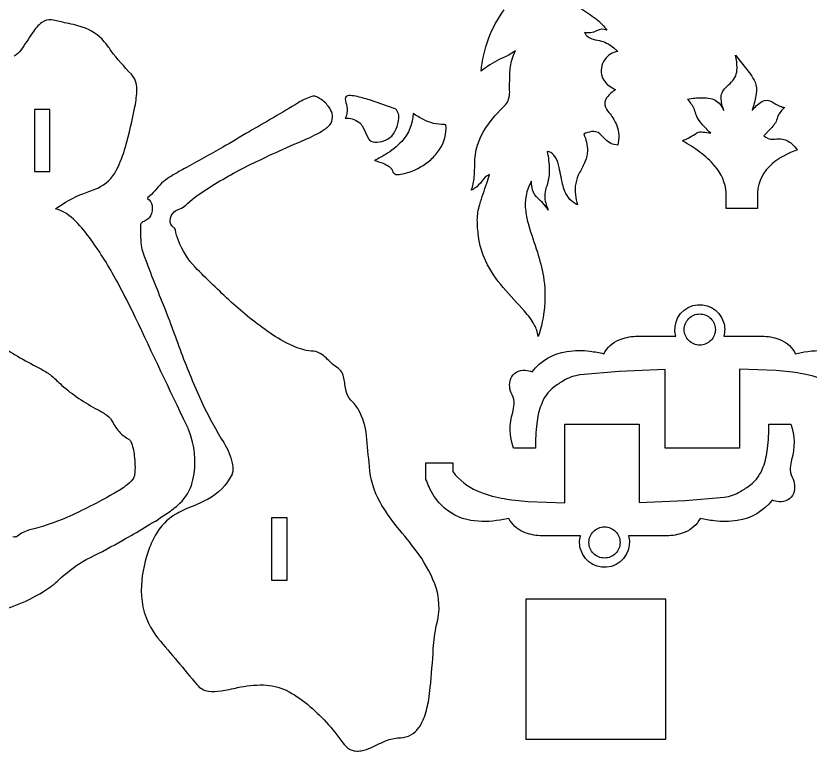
# Model space of a CAD drawing. Extents: x -1625 to 1409, y -1122 to 1412.
# Drawn here: x -449 to 163, y -1084 to -517 of the extents above; entities that cross this region are included whole.
import ezdxf

# ---------------------------------------------------------------- set-up
doc = ezdxf.new("R2010")
doc.units = 0
doc.header["$MEASUREMENT"] = 0
doc.layers.get('0').update_dxf_attribs({"linetype": 'CONTINUOUS'})

msp = doc.modelspace()

# ---------------------------------------------------------------- linework, layer by layer
for points in [[(-13.91, -511.45, -0.015351), (-1.9, -519.66, -0.055443), (4.59, -525.97, -0.026995), (6.24, -528.3, 0.229102), (-1.56, -528.91, -0.208807), (-11.02, -530.07, 0.204628), (-4.24, -535.44, -0.016988), (2.32, -536.77, -0.107431), (11.81, -542.12, -0.022475), (14.73, -544.78, 0.218712), (4.81, -551.06, 0.242792), (2.75, -564.37, 0.171211), (10.1, -572.65, 0.034263), (13.09, -574.19, 0.079498), (6.3, -580.36, 0.288426), (5.41, -587.82, 0.058521), (8.77, -592.96, -0.0702), (13.92, -601.77, -0.147236), (14.77, -617.06, -0.181166), (5.07, -612.53, 0.021509), (1.03, -608.27, 0.230598), (-5.5, -606.56, 0.065123), (-11.43, -608.47, -0.102302), (-8.63, -621.43, -0.091665), (-10.33, -629.49, -0.024357), (-14.69, -638.17, 0.156722), (-17.92, -655.27, 0.053485), (-16.21, -663.13, -0.192414), (-25.93, -652.67, -0.043722), (-27.81, -647.04, -0.004509), (-30.91, -632.31, 0.118447), (-34.43, -624.69, 0.179303), (-39.64, -621.88, -0.045794), (-38.05, -635.87, -0.090782), (-40.66, -650.27, 0.149509), (-40.81, -661.52, 0.02609), (-38.99, -667.06, 0.066918), (-43.66, -661.06, -0.012755), (-47.9, -656.86, -0.141985), (-51.35, -649.58, -0.037855), (-51.84, -644.86, 0.165969), (-56.24, -667.95, 0.039609), (-54.06, -678.45, 0.008308), (-47.23, -699.43, -0.030814), (-42.57, -718.25, -0.124766), (-46.62, -764.4, 0.102562), (-49.58, -755.4, 0.056957), (-57.08, -745.01, -0.00545), (-73.56, -726.79, -0.063267), (-87.02, -706.52, -0.079245), (-92.65, -687.06, -0.027955), (-93.54, -674.66, -0.072759), (-91.69, -662.74, -0.014972), (-86.2, -646.34, 0.011768), (-84.11, -639.76, 0.164845), (-89.94, -644.8, -0.068298), (-95.43, -650.26, -0.044943), (-98.26, -651.85, 0.076702), (-95.88, -641.79, 0.025079), (-95.54, -631.39, -0.150388), (-87.15, -603.92, -0.05506), (-71.83, -586.01, 0.123663), (-69.42, -581.51, 0.057019), (-68.59, -575.99, -0.011127), (-68.46, -562.32, -0.053994), (-66.73, -550.83, -0.057119), (-64.04, -544.41), (-69.7, -547.84), (-76.7, -551.1, 0.059006), (-90.51, -560.1, -0.138745), (-72.81, -512.71, 0.003131)], [(-457.26, -974.34, 0.06409), (-427.17, -960.62, 0.047462), (-415.88, -951.78, -0.03057), (-403.08, -941.38, -0.031108), (-392.24, -935.04, 0.01828), (-366.86, -921.45, 0.017587), (-333.61, -901.54, 0.027584), (-324.51, -894.63, 0.123049), (-314, -879.39, 0.081136), (-311.32, -860.96, 0.090106), (-315.69, -837.39, 0.018928), (-317.56, -833.15, -0.000508), (-357.29, -749.64, 0.018697), (-376.23, -713.3, 0.035354), (-396.84, -682.66, 0.06546), (-410.37, -669.76, 0.096465), (-418.79, -666.22, -0.069768), (-397.03, -654.29, 0.011863), (-386.22, -650.16, 0.168714), (-371.9, -636.48, 0.05114), (-364.76, -618.22, 0.019508), (-357.49, -587.41, 0.03904), (-355.99, -573.76, 0.178461), (-360.27, -562.29, -0.034466), (-376.02, -544.14, 0.021976), (-381.15, -537.32, 0.137779), (-398.09, -526.05, 0.031604), (-411.87, -522.63, 0.007114), (-421.86, -520.5, 0.189702), (-429.2, -522.4, 0.082574), (-436.59, -530.48, -0.009721), (-445.48, -543.72, -0.099403), (-450.52, -548.51, -0.318601)], [(176.28, -799.09, 0.059209), (157.3, -793.33, 0.014857), (149.53, -792.06), (136.83, -790.75), (108.51, -789.75), (108.51, -850.48), (51.18, -850.48), (51.18, -790.07), (15.75, -791.59), (-14.2, -794.11, 0.102498), (-26.92, -798.54, 0.030753), (-34.52, -803.52, 0.139466), (-44.42, -817.36, 0.060508), (-47.74, -831.59, 0.03116), (-48.7, -850.48), (-65.76, -850.48, -0.157017), (-66.27, -822.98, 0.035516), (-65.15, -816.7, 0.137176), (-66.69, -809.53, -0.223614), (-67.67, -797.01, -0.331307), (-56.68, -790.51, -0.077138), (-51.2, -791.79, -0.196321), (-24.39, -776.02, -0.070369), (-6.55, -775.87, -0.029269), (4.14, -777.77, -0.181597), (15.83, -767.08, -0.07802), (28.39, -764.29), (59.5, -764.35, -0.41005), (72.54, -740.75, -0.41005), (96.33, -753.45, -0.144558), (96.48, -764.35), (127.59, -764.29, -0.081978), (140.64, -767.26, -0.173701), (151.84, -777.77), (158.42, -776.45, -0.082916), (181, -776.11, -0.161544)], [(-473.5, -758.54, 0.089508), (-446.13, -780.91, 0.007521), (-429.52, -789.81, -0.046189), (-421.73, -794.85, -0.011503), (-414.11, -801.93, 0.061887), (-386.32, -820.87, -0.031072), (-379.16, -825.16, -0.123828), (-374.41, -831.12, 0.080541), (-367.91, -839.72, 0.042401), (-362.22, -843.78, -0.144644), (-360.71, -845.42, -0.077141), (-358.02, -856.37, -0.053762), (-357.74, -871.12, -0.122103), (-359.21, -874.52, -0.062569), (-365.09, -880.01, -0.037214), (-374.37, -885.92, -0.02424), (-410.07, -904.04, -0.042548), (-438.94, -913.65, 0.113695), (-448.15, -918.49, -0.154666), (-451.59, -919.04, 0.061744)]]:
    msp.add_lwpolyline(points, format="xyb")
for points in [[(122.4, -665.76), (98.4, -665.76), (98.4, -653.76, 0.155993), (89.68, -633.11, 0.059057), (78.36, -622.62, 0.034888), (64.56, -613.63, 0.064905), (75.74, -607.61, -0.160834), (80.55, -606.91, -0.027636), (86.4, -607.91, -0.027834), (78.46, -599.25, -0.052141), (75.42, -594.29, -0.010474), (73.81, -589.52, 0.056999), (71.73, -585.64, 0.025774), (68.61, -581.5, -0.033934), (79.79, -580.44, -0.043905), (86.29, -581, -0.197847), (94.53, -586.71, -0.035469), (96.56, -590.34, -0.078536), (94.39, -581.16, -0.213048), (97.82, -572.74, 0.006121), (102.57, -568.32, 0.193622), (106.74, -557.87, 0.070609), (105.44, -547.65), (117.05, -562.36, -0.051065), (120.58, -568.39, -0.140689), (121.54, -577.39, -0.030493), (120.38, -583), (118.29, -590.27, -0.078778), (125.85, -583.42, -0.283428), (133.81, -583.64, 0.038645), (139.83, -587.04, 0.063253), (143.32, -587.99, 0.062618), (139.01, -593.13, 0.068712), (137.23, -597.68, -0.078977), (135.02, -601.61, -0.028202), (132.09, -605.02), (127.27, -609.72, 0.204637), (134.48, -612.43, -0.025175), (140.48, -612.26, -0.177492), (149.19, -616.18, -0.048942), (153.28, -620.75, 0.092215), (133.72, -631.45, 0.199609), (122.4, -653.76)], [(-218.87, -579.38, 0.134651), (-221.87, -579.74, 0.055888), (-231.73, -584.41, -0.007734), (-269.47, -606.68, 0.003779), (-289.64, -618.67, -0.002321), (-319.23, -634.92, 0.009971), (-330.85, -641.78, 0.094813), (-342.14, -652.15, -0.062206), (-347.83, -657.57, 0.416235), (-347.73, -658.24, -0.231713), (-344.28, -663.47, -0.140587), (-345.59, -671.59, -0.115779), (-348.02, -674.33, -0.039988), (-351.45, -676.23, 0.162249), (-352.96, -677.64, 0.104471), (-353.13, -678.15, 0.039751), (-352.69, -694.05, 0.049505), (-351.28, -700.17, 0.008144), (-335.72, -739.97, -0.005707), (-320.86, -779.55, 0.017775), (-305.09, -816.94, 0.027389), (-289.03, -846.35, -0.081514), (-282.47, -862.08, -0.076113), (-282.05, -867.78, -0.052898), (-282.67, -870.76, -0.158668), (-301.5, -890.06, -0.028819), (-317.5, -897.15, 0.048017), (-329.35, -903.65, 0.110914), (-341.9, -917.97, 0.052429), (-347.33, -930.36, 0.081677), (-352.67, -960.52, 0.143639), (-343.34, -992.26, 0.028628), (-339.75, -997.13, -0.002825), (-309.75, -1032.88, 0.185322), (-300.79, -1037.89, 0.073426), (-291.13, -1037.66, 0.014938), (-278.39, -1035.15, -0.057137), (-258.48, -1033.11, -0.107587), (-240.9, -1037.23, -0.056916), (-224.55, -1048.03, -0.066558), (-197.23, -1077.7, 0.112387), (-192.12, -1082.53, 0.182857), (-183.01, -1083.78, 0.072292), (-175.25, -1081.2, -0.014094), (-162.69, -1075.65, -0.099021), (-152.61, -1073.88, 0.227521), (-138.77, -1066.29, 0.073124), (-134.35, -1057.67, 0.049073), (-131.01, -1044.34, 0.014518), (-129.85, -1035.19, 0.010676), (-127.45, -1005.1, -0.035375), (-124.96, -986.87, 0.162659), (-126.36, -955.26, 0.071364), (-140.66, -929.79, 0.014173), (-155.05, -911.71, -0.039247), (-168.57, -892.22, -0.109261), (-176.71, -864.62, -0.002472), (-179.01, -840.93, 0.103092), (-185.04, -821.16, 0.071633), (-191.04, -813.63, -0.12856), (-194.61, -806.67, -0.012507), (-196.38, -796.53, 0.088868), (-198, -792.06, 0.135613), (-202.12, -788.28, -0.02949), (-209.91, -781.22, 0.055604), (-214.64, -777.52, 0.142635), (-221.74, -775.88, -0.076115), (-235.85, -771.77, -0.046171), (-253.58, -761.69, -0.034308), (-283.35, -737.94, -0.01178), (-311.19, -711.11, -0.088827), (-324.06, -690.45, -0.053821), (-326.3, -682.37, 0.220543), (-328.07, -680.22, -0.271486), (-330.35, -675.05, -0.178573), (-327.4, -668.42, -0.118043), (-322.86, -666.15, 0.114176), (-318.4, -663.18, -0.041757), (-304.2, -652.32, -0.029481), (-270.8, -633.08, -0.015622), (-226.32, -612.75, 0.042758), (-211.5, -605.01, 0.03021), (-208.16, -602.44, 0.309283), (-206.04, -591.14, 0.097888), (-209.2, -586.13, 0.092614), (-216.07, -580.46, 0.049196)], [(-195.51, -596.22, -0.183194), (-184.94, -599.25, -0.084417), (-182.16, -602.4), (-177.56, -612.04, 0.212813), (-172.58, -614.6, 0.215186), (-159.55, -610.01, 0.196451), (-154.16, -594.03, 0.13858), (-155.89, -589.77, 0.05227), (-156.77, -588.93), (-176.69, -582.19, 0.026396), (-187.4, -579.31, 0.046394), (-192.63, -578.84, 0.126505), (-194.76, -579.56, 0.260516), (-195.32, -581.35, 0.030325), (-194.14, -587.23, -0.120695), (-194.47, -594.07, -0.059926)], [(-172.73, -628.8, -0.051144), (-162.7, -632.69, -0.180035), (-158.91, -636.85, 0.282704), (-156.29, -639.65, 0.088241), (-146.07, -637.81, 0.096354), (-129.44, -628.28, 0.052748), (-122.6, -620.47, 0.170335), (-117.76, -601.42, 0.064316), (-118.96, -601.23, -0.12136), (-135.07, -597.26, -0.032246), (-143.12, -592.56, -0.190005), (-151.86, -614.12, -0.073461), (-164.43, -624.27, -0.021836)], [(65.99, -759.16, -0.414214), (77.99, -747.16, -0.414214), (89.99, -759.16, -0.414214), (77.99, -771.16, -0.414214)], [(31.34, -892.39), (66.77, -890.86), (96.72, -888.35, 0.102498), (109.44, -883.92, 0.030753), (117.04, -878.93, 0.139463), (126.94, -865.09, 0.060508), (130.26, -850.87, 0.03116), (131.23, -831.98), (148.28, -831.98, -0.157017), (148.79, -859.48, 0.035516), (147.67, -865.76, 0.137176), (149.21, -872.93, -0.223621), (150.2, -885.45, -0.331308), (139.21, -891.94, -0.077104), (133.72, -890.66, -0.196318), (106.91, -906.43, -0.070369), (89.07, -906.59, -0.029269), (78.38, -904.69, -0.181597), (66.69, -915.38, -0.07802), (54.14, -918.16), (23.02, -918.1, -0.410057), (9.98, -941.71, -0.410057), (-13.8, -929.01, -0.144618), (-13.96, -918.1), (-45.07, -918.16, -0.081972), (-58.12, -915.19, -0.1737), (-69.32, -904.69), (-75.9, -906.01, -0.082918), (-98.48, -906.35, -0.161538), (-121.47, -894.34, -0.087482), (-130.76, -880.45, -0.023846), (-133.11, -874.66), (-133.11, -861.98), (-112.42, -861.98), (-112.42, -868.67, 0.131683), (-93.76, -883.36, 0.059213), (-74.77, -889.12, 0.01485), (-67.01, -890.4), (-54.31, -891.71), (-25.98, -892.7), (-25.98, -831.98), (31.34, -831.97)], [(16.53, -923.3, -0.414214), (4.53, -935.3, -0.414214), (-7.47, -923.3, -0.414214), (4.53, -911.3, -0.414214)]]:
    msp.add_lwpolyline(points, format="xyb", close=True)
for points in [[(-423.08, -589.42), (-435.08, -589.42), (-435.08, -637.42), (-423.08, -637.42)], [(-252.11, -952.35), (-240.11, -952.35), (-240.11, -904.35), (-252.11, -904.35)], [(51.82, -967.02), (-56.18, -967.02), (-56.18, -1075.02), (51.82, -1075.02)]]:
    msp.add_lwpolyline(points, close=True)

doc.saveas('drawing.dxf')
